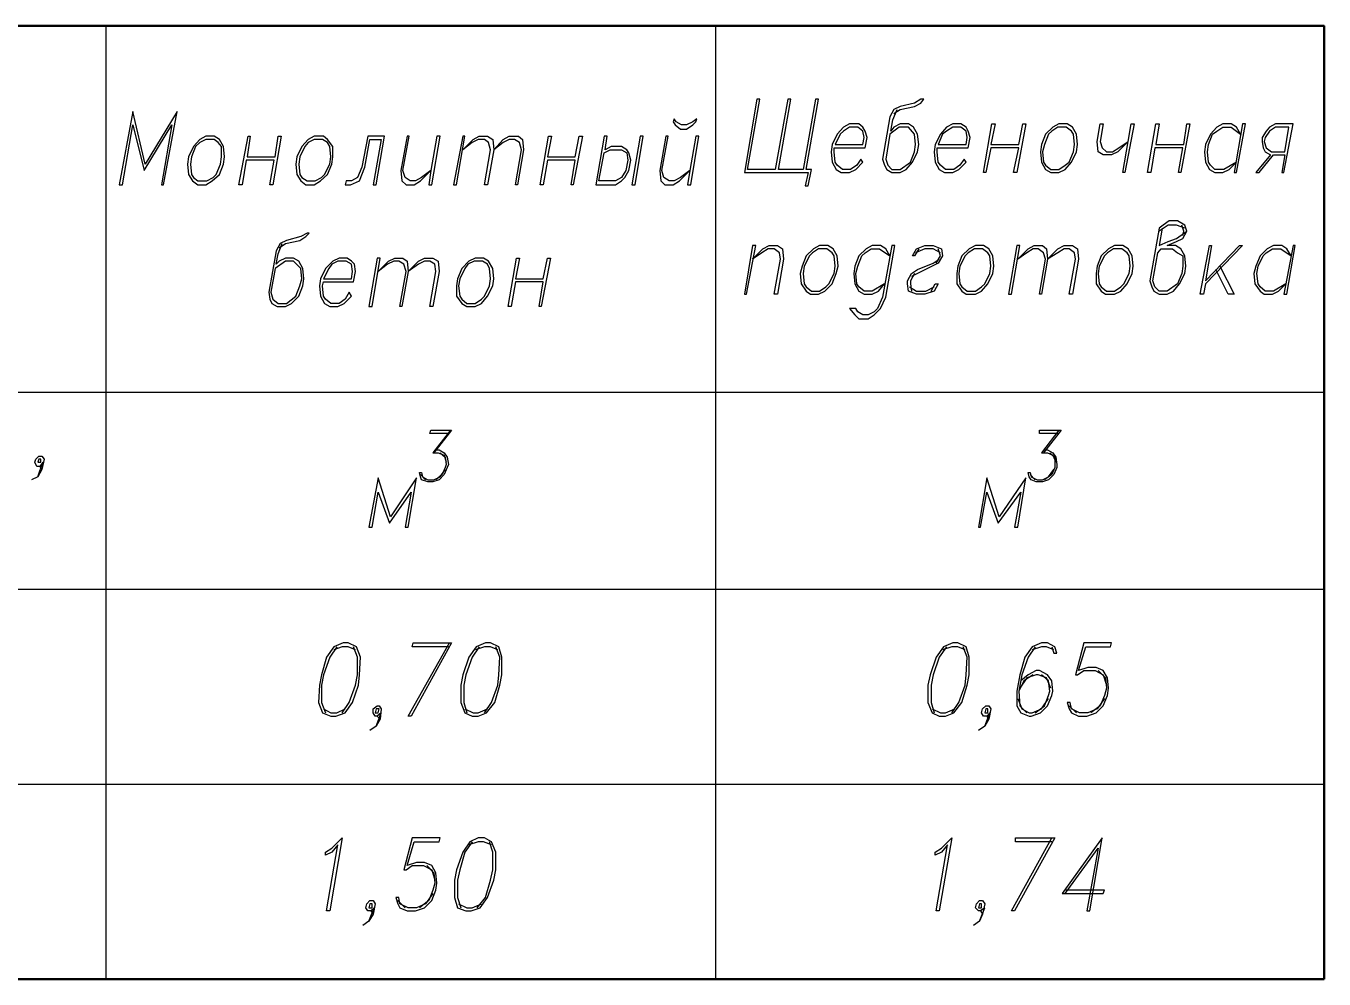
# Model space of a CAD drawing. Header units: millimetres. Extents: x 4241 to 6572, y 870 to 1291.
# Drawn here: x 5885.3 to 5938.6, y 1187.5 to 1226.7 of the extents above; entities that cross this region are included whole.
import ezdxf

# ---------------------------------------------------------------- set-up
doc = ezdxf.new("R2010")
doc.units = ezdxf.units.MM
doc.layers.add('PDF _0', color=7, linetype='Continuous')

msp = doc.modelspace()

# ---------------------------------------------------------------- linework, layer by layer
at = {"layer": 'PDF _0', "lineweight": 50}
msp.add_lwpolyline([(5938.6188, 1187.5337), (5693.6273, 1187.5337), (5693.6273, 1226.651), (5938.6188, 1226.651)], close=True, dxfattribs=at)
at = {"layer": 'PDF _0', "lineweight": 30}
for points in [[(5888.6214, 1226.651), (5888.6214, 1187.5337)], [(5913.6413, 1226.651), (5913.6413, 1187.5337)], [(5718.6049, 1211.6222), (5938.6188, 1211.6222)], [(5693.6273, 1203.5362), (5938.6188, 1203.5362)], [(5693.6273, 1195.535), (5938.6188, 1195.535)]]:
    msp.add_lwpolyline(points, dxfattribs=at)
at = {"layer": 'PDF _0', "lineweight": 25}
for points in [[(5914.9537, 1220.7665), (5915.4617, 1223.6453), (5915.3347, 1223.6453), (5914.8267, 1220.6395), (5917.4514, 1220.6395), (5917.3244, 1220.0891), (5917.4514, 1220.0891), (5917.5784, 1220.7665), (5917.3668, 1220.7665), (5917.8748, 1223.6453), (5917.7478, 1223.6453), (5917.2398, 1220.7665), (5916.2237, 1220.7665), (5916.7317, 1223.6453), (5916.6047, 1223.6453), (5916.0967, 1220.7665)], [(5890.9075, 1220.1315), (5890.9922, 1220.1315), (5891.5425, 1223.1372), (5890.2302, 1220.9782), (5889.7221, 1223.1372), (5889.1718, 1220.1315), (5889.2988, 1220.1315), (5889.7221, 1222.5869), (5890.1878, 1220.7242), (5891.3309, 1222.5869)], [(5912.8793, 1222.8409), (5912.7099, 1222.7139), (5912.4559, 1222.5869), (5912.2443, 1222.5869), (5912.0326, 1222.7139), (5911.9479, 1222.8409), (5911.9056, 1222.7139), (5911.9902, 1222.5869), (5912.2019, 1222.4176), (5912.4559, 1222.4176), (5912.7099, 1222.5869), (5912.8369, 1222.7139)], [(5918.5098, 1221.6555), (5919.7798, 1221.6555), (5919.8645, 1222.0789), (5919.7798, 1222.3329), (5919.6952, 1222.5022), (5919.5258, 1222.6292), (5919.1448, 1222.6292), (5918.8908, 1222.5022), (5918.6368, 1222.2059), (5918.4251, 1221.7825), (5918.3828, 1221.4862), (5918.4251, 1221.0628), (5918.5945, 1220.7665), (5918.8061, 1220.6395), (5919.1448, 1220.6395), (5919.3988, 1220.7665), (5919.6952, 1221.0628), (5919.6105, 1221.1898), (5919.4412, 1220.9358), (5919.1872, 1220.7665), (5918.8485, 1220.7665), (5918.6368, 1220.9358), (5918.5521, 1221.0628), (5918.5098, 1221.4862)], [(5919.6952, 1221.7825), (5919.7375, 1222.0789), (5919.6952, 1222.3329), (5919.4835, 1222.5022), (5919.1448, 1222.5022), (5918.8908, 1222.3329), (5918.7638, 1222.2059), (5918.5521, 1221.7825)], [(5920.7959, 1222.2059), (5920.6265, 1221.1898), (5920.7112, 1220.9358), (5920.8806, 1220.7665), (5921.2192, 1220.7665), (5921.6426, 1221.0628), (5921.8119, 1221.4862), (5921.8543, 1221.7825), (5921.8119, 1222.2059), (5921.5579, 1222.5022), (5921.1769, 1222.5022)], [(5922.7433, 1221.6555), (5924.0133, 1221.6555), (5924.098, 1222.0789), (5924.0133, 1222.3329), (5923.9287, 1222.5022), (5923.717, 1222.6292), (5923.3783, 1222.6292), (5923.1243, 1222.5022), (5922.8703, 1222.2059), (5922.6586, 1221.7825), (5922.6163, 1221.4862), (5922.6586, 1221.0628), (5922.828, 1220.7665), (5923.0396, 1220.6395), (5923.3783, 1220.6395), (5923.6323, 1220.7665), (5923.9287, 1221.0628), (5923.844, 1221.1898), (5923.6746, 1220.9358), (5923.4206, 1220.7665), (5923.082, 1220.7665), (5922.8703, 1220.9358), (5922.7856, 1221.0628), (5922.7433, 1221.4862)], [(5923.9287, 1221.7825), (5923.971, 1222.0789), (5923.9287, 1222.3329), (5923.717, 1222.5022), (5923.3783, 1222.5022), (5923.1243, 1222.3329), (5922.955, 1222.2059), (5922.7856, 1221.7825)], [(5924.733, 1220.6395), (5924.6483, 1220.6395), (5924.987, 1222.6292), (5925.114, 1222.6292), (5924.9447, 1221.7825), (5926.0877, 1221.7825), (5926.2571, 1222.6292), (5926.3841, 1222.6292), (5926.0031, 1220.6395), (5925.8761, 1220.6395), (5926.0877, 1221.6555), (5924.9447, 1221.6555)], [(5927.7388, 1222.6292), (5927.4848, 1222.5022), (5927.1884, 1222.2059), (5927.0191, 1221.7825), (5926.9768, 1221.4862), (5927.0191, 1221.0628), (5927.1884, 1220.7665), (5927.4001, 1220.6395), (5927.7388, 1220.6395), (5927.9928, 1220.7665), (5928.2468, 1221.0628), (5928.4585, 1221.4862), (5928.5008, 1221.7825), (5928.4585, 1222.2059), (5928.2891, 1222.5022), (5928.0775, 1222.6292)], [(5927.6965, 1222.5022), (5927.4424, 1222.3329), (5927.3154, 1222.2059), (5927.1461, 1221.7825), (5927.0614, 1221.4862), (5927.1038, 1221.0628), (5927.1884, 1220.9358), (5927.4001, 1220.7665), (5927.7388, 1220.7665), (5927.9928, 1220.9358), (5928.1621, 1221.0628), (5928.3315, 1221.4862), (5928.3738, 1221.7825), (5928.3315, 1222.2059), (5928.2468, 1222.3329), (5928.0351, 1222.5022)], [(5930.5752, 1221.9095), (5930.1519, 1221.4862), (5929.8979, 1221.3592), (5929.5592, 1221.3592), (5929.3475, 1221.4862), (5929.3052, 1221.9095), (5929.4322, 1222.6292), (5929.5592, 1222.6292), (5929.4322, 1221.9095), (5929.5168, 1221.6555), (5929.6862, 1221.4862), (5929.9402, 1221.4862), (5930.1942, 1221.6555), (5930.5752, 1221.9095), (5930.7022, 1222.6292), (5930.8292, 1222.6292), (5930.4482, 1220.6395), (5930.3635, 1220.6395)], [(5931.5066, 1220.6395), (5931.3796, 1220.6395), (5931.7183, 1222.6292), (5931.8453, 1222.6292), (5931.7183, 1221.7825), (5932.8613, 1221.7825), (5932.9883, 1222.6292), (5933.1153, 1222.6292), (5932.7343, 1220.6395), (5932.6496, 1220.6395), (5932.819, 1221.6555), (5931.6759, 1221.6555)], [(5935.0204, 1221.0628), (5934.5124, 1220.7665), (5934.1313, 1220.7665), (5933.962, 1220.9358), (5933.8773, 1221.0628), (5933.835, 1221.4862), (5933.8773, 1221.7825), (5934.0467, 1222.2059), (5934.216, 1222.3329), (5934.47, 1222.5022), (5934.8087, 1222.5022), (5935.1897, 1222.2059), (5935.0204, 1222.5022), (5934.8087, 1222.6292), (5934.47, 1222.6292), (5934.216, 1222.5022), (5933.962, 1222.2059), (5933.7503, 1221.7825), (5933.708, 1221.4862), (5933.7503, 1221.0628), (5933.9197, 1220.7665), (5934.1313, 1220.6395), (5934.47, 1220.6395), (5934.724, 1220.7665)], [(5935.0204, 1220.6395), (5935.4014, 1222.6292), (5935.2744, 1222.6292), (5934.9357, 1220.6395)], [(5936.5444, 1221.3592), (5937.0101, 1221.3592), (5936.8831, 1220.6395), (5936.9678, 1220.6395), (5937.3488, 1222.6292), (5936.6291, 1222.6292), (5936.3751, 1222.5022), (5936.2481, 1222.3329), (5936.0787, 1222.0789), (5936.0787, 1221.9095), (5936.1211, 1221.6555), (5936.2057, 1221.4862), (5936.4174, 1221.3592), (5935.8247, 1220.6395), (5935.9517, 1220.6395)], [(5937.0101, 1221.4862), (5937.1794, 1222.5022), (5936.6291, 1222.5022), (5936.3751, 1222.3329), (5936.2057, 1222.0789), (5936.1634, 1221.9095), (5936.2481, 1221.6555), (5936.4598, 1221.4862)], [(5892.7279, 1222.1212), (5892.4739, 1221.9942), (5892.2199, 1221.6979), (5892.0082, 1221.2745), (5891.9659, 1220.9782), (5892.0082, 1220.5548), (5892.1776, 1220.3008), (5892.3892, 1220.1315), (5892.7279, 1220.1315), (5892.9819, 1220.3008), (5893.2783, 1220.5548), (5893.4476, 1220.9782), (5893.4899, 1221.2745), (5893.4476, 1221.6979), (5893.2783, 1221.9942), (5893.0666, 1222.1212)], [(5892.7279, 1221.9942), (5892.4739, 1221.8672), (5892.3046, 1221.6979), (5892.1352, 1221.2745), (5892.0929, 1220.9782), (5892.1352, 1220.5548), (5892.2199, 1220.4278), (5892.3892, 1220.3008), (5892.7702, 1220.3008), (5893.0243, 1220.4278), (5893.1513, 1220.5548), (5893.3206, 1220.9782), (5893.3629, 1221.2745), (5893.3629, 1221.6979), (5893.2359, 1221.8672), (5893.0666, 1221.9942)], [(5894.2096, 1220.1315), (5894.0826, 1220.1315), (5894.4636, 1222.1212), (5894.5483, 1222.1212), (5894.4213, 1221.2745), (5895.5643, 1221.2745), (5895.6913, 1222.1212), (5895.8183, 1222.1212), (5895.4797, 1220.1315), (5895.3527, 1220.1315), (5895.522, 1221.1475), (5894.379, 1221.1475)], [(5897.1731, 1222.1212), (5896.9191, 1221.9942), (5896.665, 1221.6979), (5896.4534, 1221.2745), (5896.411, 1220.9782), (5896.4534, 1220.5548), (5896.6227, 1220.3008), (5896.8344, 1220.1315), (5897.1731, 1220.1315), (5897.4271, 1220.3008), (5897.7234, 1220.5548), (5897.8928, 1220.9782), (5897.9351, 1221.2745), (5897.9351, 1221.6979), (5897.7234, 1221.9942), (5897.5541, 1222.1212)], [(5897.1731, 1221.9942), (5896.9191, 1221.8672), (5896.792, 1221.6979), (5896.5804, 1221.2745), (5896.538, 1220.9782), (5896.5804, 1220.5548), (5896.665, 1220.4278), (5896.8767, 1220.3008), (5897.2154, 1220.3008), (5897.4694, 1220.4278), (5897.5964, 1220.5548), (5897.8081, 1220.9782), (5897.8504, 1221.2745), (5897.8081, 1221.6979), (5897.7234, 1221.8672), (5897.5117, 1221.9942)], [(5899.5861, 1220.1315), (5899.7132, 1220.1315), (5900.0518, 1222.1212), (5899.3745, 1222.1212), (5899.1205, 1220.8512), (5898.9511, 1220.4278), (5898.6971, 1220.3008), (5898.4854, 1220.3008), (5898.4431, 1220.1315), (5898.6548, 1220.1315), (5899.0358, 1220.3008), (5899.2475, 1220.8512), (5899.4591, 1221.9942), (5899.9248, 1221.9942)], [(5901.9569, 1220.7242), (5901.5759, 1220.4278), (5901.3219, 1220.3008), (5901.1102, 1220.3008), (5900.8985, 1220.4278), (5900.8139, 1220.7242), (5901.0679, 1222.1212), (5900.9832, 1222.1212), (5900.7292, 1220.7242), (5900.7715, 1220.3008), (5900.9409, 1220.1315), (5901.2795, 1220.1315), (5901.5335, 1220.3008), (5901.9569, 1220.7242), (5901.8722, 1220.1315), (5901.9992, 1220.1315), (5902.3379, 1222.1212), (5902.2109, 1222.1212)], [(5903.0153, 1220.1315), (5903.3539, 1222.1212), (5903.2693, 1222.1212), (5902.8883, 1220.1315)], [(5904.2853, 1220.1315), (5904.1583, 1220.1315), (5904.4123, 1221.5709), (5904.3276, 1221.8672), (5904.1583, 1221.9942), (5903.9043, 1221.9942), (5903.6503, 1221.8672), (5903.2693, 1221.5709), (5903.6926, 1221.9942), (5903.9466, 1222.1212), (5904.2853, 1222.1212), (5904.497, 1221.9942), (5904.5393, 1221.5709)], [(5905.513, 1220.1315), (5905.4283, 1220.1315), (5905.6824, 1221.5709), (5905.5977, 1221.8672), (5905.386, 1221.9942), (5905.1743, 1221.9942), (5904.9203, 1221.8672), (5904.5393, 1221.5709), (5904.9203, 1221.9942), (5905.1743, 1222.1212), (5905.5554, 1222.1212), (5905.7247, 1221.9942), (5905.767, 1221.5709)], [(5906.5714, 1220.1315), (5906.4444, 1220.1315), (5906.7831, 1222.1212), (5906.9101, 1222.1212), (5906.7407, 1221.2745), (5907.8838, 1221.2745), (5908.0531, 1222.1212), (5908.1801, 1222.1212), (5907.7991, 1220.1315), (5907.7144, 1220.1315), (5907.8838, 1221.1475), (5906.7407, 1221.1475)], [(5909.0691, 1222.1212), (5908.7305, 1220.1315), (5909.5348, 1220.1315), (5909.7888, 1220.3008), (5909.9158, 1220.4278), (5910.0852, 1220.7242), (5910.1698, 1221.1475), (5910.0852, 1221.4439), (5910.0005, 1221.5709), (5909.7888, 1221.6979), (5909.3655, 1221.6979), (5909.1115, 1221.5709), (5909.1961, 1222.1212)], [(5910.6779, 1222.1212), (5910.5509, 1222.1212), (5910.2122, 1220.1315), (5910.3392, 1220.1315)], [(5912.5829, 1220.7242), (5912.2019, 1220.4278), (5911.9479, 1220.3008), (5911.7362, 1220.3008), (5911.5246, 1220.4278), (5911.4399, 1220.7242), (5911.6939, 1222.1212), (5911.6092, 1222.1212), (5911.3552, 1220.7242), (5911.3976, 1220.3008), (5911.5669, 1220.1315), (5911.9056, 1220.1315), (5912.1596, 1220.3008), (5912.5829, 1220.7242), (5912.4983, 1220.1315), (5912.6253, 1220.1315), (5912.9639, 1222.1212), (5912.8369, 1222.1212)], [(5909.0691, 1221.4439), (5909.3232, 1221.5709), (5909.7888, 1221.5709), (5910.0005, 1221.4439), (5910.0428, 1221.1475), (5909.9582, 1220.7242), (5909.7888, 1220.4278), (5909.5348, 1220.3008), (5908.8575, 1220.3008)], [(5932.1839, 1217.6337), (5932.565, 1217.8031), (5932.819, 1217.9301), (5932.9883, 1218.2264), (5932.9036, 1218.4804), (5932.6073, 1218.6498), (5932.2686, 1218.6498), (5932.0146, 1218.4804), (5931.8453, 1218.3534), (5931.4643, 1216.1943), (5931.5489, 1215.9403), (5931.6336, 1215.771), (5931.8453, 1215.644), (5932.1839, 1215.644), (5932.438, 1215.771), (5932.692, 1216.0673), (5932.9036, 1216.4907), (5932.946, 1216.787), (5932.9036, 1217.2104), (5932.7343, 1217.5067), (5932.5226, 1217.6337)], [(5914.9113, 1215.644), (5915.2924, 1217.6337), (5915.1654, 1217.6337), (5914.8267, 1215.644)], [(5916.1814, 1215.644), (5916.0544, 1215.644), (5916.3084, 1217.0834), (5916.2661, 1217.3374), (5916.0544, 1217.5067), (5915.8004, 1217.5067), (5915.5464, 1217.3374), (5915.1654, 1217.0834), (5915.5887, 1217.5067), (5915.8427, 1217.6337), (5916.1814, 1217.6337), (5916.3931, 1217.5067), (5916.4354, 1217.0834)], [(5917.9171, 1217.6337), (5917.6631, 1217.5067), (5917.3668, 1217.2104), (5917.1974, 1216.787), (5917.1128, 1216.4907), (5917.1551, 1216.0673), (5917.3668, 1215.771), (5917.5361, 1215.644), (5917.8748, 1215.644), (5918.1288, 1215.771), (5918.4251, 1216.0673), (5918.5945, 1216.4907), (5918.6791, 1216.787), (5918.6368, 1217.2104), (5918.4675, 1217.5067), (5918.2558, 1217.6337)], [(5917.8748, 1217.5067), (5917.6208, 1217.3374), (5917.4938, 1217.2104), (5917.2821, 1216.787), (5917.2398, 1216.4907), (5917.2821, 1216.0673), (5917.3668, 1215.9403), (5917.5784, 1215.771), (5917.9171, 1215.771), (5918.1711, 1215.9403), (5918.2981, 1216.0673), (5918.5098, 1216.4907), (5918.5521, 1216.787), (5918.5098, 1217.2104), (5918.4251, 1217.3374), (5918.2135, 1217.5067)], [(5919.1448, 1215.0513), (5919.3565, 1214.7973), (5919.5258, 1214.6279), (5919.9069, 1214.6279), (5920.1609, 1214.7973), (5920.4149, 1215.0513), (5920.6265, 1215.517), (5921.0076, 1217.6337), (5920.8806, 1217.6337), (5920.4995, 1215.517), (5920.2879, 1215.0513), (5920.1609, 1214.9243), (5919.9069, 1214.7973), (5919.6952, 1214.7973), (5919.4835, 1214.9243), (5919.3988, 1215.0513)], [(5920.5842, 1216.0673), (5920.0762, 1215.771), (5919.7375, 1215.771), (5919.5258, 1215.9403), (5919.4412, 1216.0673), (5919.3988, 1216.4907), (5919.4835, 1216.787), (5919.6528, 1217.2104), (5919.7798, 1217.3374), (5920.0339, 1217.5067), (5920.3725, 1217.5067), (5920.7959, 1217.2104), (5920.6265, 1217.5067), (5920.4149, 1217.6337), (5920.0762, 1217.6337), (5919.8222, 1217.5067), (5919.5258, 1217.2104), (5919.3565, 1216.787), (5919.3142, 1216.4907), (5919.3565, 1216.0673), (5919.5258, 1215.771), (5919.7375, 1215.644), (5920.0762, 1215.644), (5920.3302, 1215.771)], [(5924.3097, 1217.6337), (5924.0557, 1217.5067), (5923.7593, 1217.2104), (5923.59, 1216.787), (5923.5476, 1216.4907), (5923.5476, 1216.0673), (5923.7593, 1215.771), (5923.9287, 1215.644), (5924.3097, 1215.644), (5924.5637, 1215.771), (5924.8177, 1216.0673), (5925.0294, 1216.4907), (5925.0717, 1216.787), (5925.0294, 1217.2104), (5924.86, 1217.5067), (5924.6483, 1217.6337)], [(5924.2673, 1217.5067), (5924.0133, 1217.3374), (5923.8863, 1217.2104), (5923.6746, 1216.787), (5923.6323, 1216.4907), (5923.6746, 1216.0673), (5923.7593, 1215.9403), (5923.971, 1215.771), (5924.3097, 1215.771), (5924.5637, 1215.9403), (5924.6907, 1216.0673), (5924.9024, 1216.4907), (5924.9447, 1216.787), (5924.9024, 1217.2104), (5924.8177, 1217.3374), (5924.606, 1217.5067)], [(5925.7914, 1215.644), (5926.1301, 1217.6337), (5926.0031, 1217.6337), (5925.6644, 1215.644)], [(5927.0191, 1215.644), (5926.9344, 1215.644), (5927.1884, 1217.0834), (5927.1038, 1217.3374), (5926.8921, 1217.5067), (5926.6804, 1217.5067), (5926.4264, 1217.3374), (5926.0454, 1217.0834), (5926.4687, 1217.5067), (5926.7228, 1217.6337), (5927.0614, 1217.6337), (5927.2308, 1217.5067), (5927.2731, 1217.0834)], [(5928.2891, 1215.644), (5928.1621, 1215.644), (5928.4161, 1217.0834), (5928.3738, 1217.3374), (5928.1621, 1217.5067), (5927.9505, 1217.5067), (5927.6965, 1217.3374), (5927.2731, 1217.0834), (5927.6965, 1217.5067), (5927.9505, 1217.6337), (5928.2891, 1217.6337), (5928.5008, 1217.5067), (5928.5431, 1217.0834)], [(5930.0249, 1217.6337), (5929.7709, 1217.5067), (5929.4745, 1217.2104), (5929.3052, 1216.787), (5929.2628, 1216.4907), (5929.2628, 1216.0673), (5929.4745, 1215.771), (5929.6439, 1215.644), (5930.0249, 1215.644), (5930.2789, 1215.771), (5930.5329, 1216.0673), (5930.7446, 1216.4907), (5930.7869, 1216.787), (5930.7446, 1217.2104), (5930.5752, 1217.5067), (5930.3635, 1217.6337)], [(5929.9825, 1217.5067), (5929.7285, 1217.3374), (5929.6015, 1217.2104), (5929.3898, 1216.787), (5929.3475, 1216.4907), (5929.3898, 1216.0673), (5929.4745, 1215.9403), (5929.6862, 1215.771), (5930.0249, 1215.771), (5930.2789, 1215.9403), (5930.4059, 1216.0673), (5930.6176, 1216.4907), (5930.6599, 1216.787), (5930.6176, 1217.2104), (5930.5329, 1217.3374), (5930.3212, 1217.5067)], [(5931.8029, 1217.3374), (5931.9299, 1217.5067), (5932.3956, 1217.5067), (5932.6073, 1217.3374), (5932.819, 1217.2104), (5932.819, 1216.787), (5932.7766, 1216.4907), (5932.6073, 1216.0673), (5932.1839, 1215.771), (5931.8453, 1215.771), (5931.6759, 1215.9403), (5931.5913, 1216.1943)], [(5933.7503, 1216.1943), (5935.1474, 1217.6337), (5935.2744, 1217.6337), (5933.7503, 1216.0673), (5933.6657, 1215.644), (5933.5387, 1215.644), (5933.9197, 1217.6337), (5934.0043, 1217.6337)], [(5937.0524, 1216.0673), (5936.5444, 1215.771), (5936.2057, 1215.771), (5935.9941, 1215.9403), (5935.9094, 1216.0673), (5935.8671, 1216.4907), (5935.9094, 1216.787), (5936.1211, 1217.2104), (5936.2481, 1217.3374), (5936.5021, 1217.5067), (5936.8408, 1217.5067), (5937.2641, 1217.2104), (5937.0948, 1217.5067), (5936.8831, 1217.6337), (5936.5444, 1217.6337), (5936.2904, 1217.5067), (5935.9941, 1217.2104), (5935.8247, 1216.787), (5935.7401, 1216.4907), (5935.7824, 1216.0673), (5935.9941, 1215.771), (5936.1634, 1215.644), (5936.5021, 1215.644), (5936.7561, 1215.771)], [(5937.0948, 1215.644), (5937.4335, 1217.6337), (5937.3488, 1217.6337), (5936.9678, 1215.644)], [(5895.5643, 1216.7024), (5895.395, 1215.7287), (5895.4797, 1215.4323), (5895.6913, 1215.263), (5896.03, 1215.263), (5896.411, 1215.5593), (5896.5804, 1215.9827), (5896.665, 1216.279), (5896.6227, 1216.7024), (5896.3264, 1216.9987), (5895.9877, 1216.9987)], [(5897.5541, 1216.152), (5898.7818, 1216.152), (5898.8665, 1216.5753), (5898.8241, 1216.8717), (5898.6971, 1216.9987), (5898.5278, 1217.1257), (5898.1891, 1217.1257), (5897.9351, 1216.9987), (5897.6387, 1216.7024), (5897.4271, 1216.279), (5897.3847, 1215.9827), (5897.4271, 1215.5593), (5897.5964, 1215.263), (5897.8081, 1215.136), (5898.1468, 1215.136), (5898.4008, 1215.263), (5898.6971, 1215.5593), (5898.6124, 1215.7287), (5898.4431, 1215.4323), (5898.1891, 1215.263), (5897.8504, 1215.263), (5897.6387, 1215.4323), (5897.5541, 1215.5593), (5897.5117, 1215.9827)], [(5898.6971, 1216.279), (5898.7395, 1216.5753), (5898.6971, 1216.8717), (5898.4854, 1216.9987), (5898.1468, 1216.9987), (5897.8928, 1216.8717), (5897.7657, 1216.7024), (5897.5541, 1216.279)], [(5899.5438, 1215.136), (5899.8825, 1217.1257), (5899.7555, 1217.1257), (5899.4168, 1215.136)], [(5900.7715, 1215.136), (5900.6869, 1215.136), (5900.9409, 1216.5753), (5900.8562, 1216.8717), (5900.6445, 1216.9987), (5900.4328, 1216.9987), (5900.1788, 1216.8717), (5899.7978, 1216.5753), (5900.2212, 1216.9987), (5900.4752, 1217.1257), (5900.8139, 1217.1257), (5900.9832, 1216.9987), (5901.0255, 1216.5753)], [(5902.0416, 1215.136), (5901.9146, 1215.136), (5902.1686, 1216.5753), (5902.1262, 1216.8717), (5901.9146, 1216.9987), (5901.7029, 1216.9987), (5901.4489, 1216.8717), (5901.0255, 1216.5753), (5901.4489, 1216.9987), (5901.7029, 1217.1257), (5902.0416, 1217.1257), (5902.2532, 1216.9987), (5902.2956, 1216.5753)], [(5903.7773, 1217.1257), (5903.5233, 1216.9987), (5903.2269, 1216.7024), (5903.0576, 1216.279), (5903.0153, 1215.9827), (5903.0153, 1215.5593), (5903.2269, 1215.263), (5903.4386, 1215.136), (5903.7773, 1215.136), (5904.0313, 1215.263), (5904.2853, 1215.5593), (5904.497, 1215.9827), (5904.5393, 1216.279), (5904.497, 1216.7024), (5904.3276, 1216.9987), (5904.116, 1217.1257)], [(5903.735, 1216.9987), (5903.4809, 1216.8717), (5903.3539, 1216.7024), (5903.1423, 1216.279), (5903.0999, 1215.9827), (5903.1423, 1215.5593), (5903.2269, 1215.4323), (5903.4386, 1215.263), (5903.7773, 1215.263), (5904.0313, 1215.4323), (5904.1583, 1215.5593), (5904.37, 1215.9827), (5904.4123, 1216.279), (5904.37, 1216.7024), (5904.2853, 1216.8717), (5904.0736, 1216.9987)], [(5905.259, 1215.136), (5905.132, 1215.136), (5905.4707, 1217.1257), (5905.5977, 1217.1257), (5905.4283, 1216.279), (5906.5714, 1216.279), (5906.7407, 1217.1257), (5906.8677, 1217.1257), (5906.4867, 1215.136), (5906.402, 1215.136), (5906.5714, 1216.152), (5905.4283, 1216.152)], [(5885.8697, 1208.8704), (5885.8273, 1208.7434), (5885.9543, 1208.7434), (5885.9543, 1208.8704)], [(5899.4168, 1206.0763), (5899.5438, 1206.0763), (5899.7978, 1207.5157), (5900.2635, 1206.2457), (5901.1525, 1207.5157), (5900.8985, 1206.0763), (5901.0255, 1206.0763), (5901.3642, 1208.1084), (5900.3058, 1206.4997), (5899.7978, 1208.1084)], [(5924.4367, 1206.0763), (5924.5213, 1206.0763), (5924.7754, 1207.5157), (5925.241, 1206.2457), (5926.1724, 1207.5157), (5925.9184, 1206.0763), (5926.0454, 1206.0763), (5926.3841, 1208.1084), (5925.2834, 1206.4997), (5924.7754, 1208.1084)], [(5898.3584, 1201.3348), (5897.9774, 1201.1655), (5897.6811, 1200.7421), (5897.4694, 1200.0224), (5897.3847, 1199.5991), (5897.3424, 1198.8794), (5897.5117, 1198.4561), (5897.8504, 1198.3291), (5898.0621, 1198.3291), (5898.4431, 1198.4561), (5898.7395, 1198.8794), (5898.9935, 1199.5991), (5899.0358, 1200.0224), (5899.0781, 1200.7421), (5898.9088, 1201.1655), (5898.5701, 1201.3348)], [(5904.2006, 1201.3348), (5903.8196, 1201.1655), (5903.5233, 1200.7421), (5903.2693, 1200.0224), (5903.1846, 1199.5991), (5903.1846, 1198.8794), (5903.3539, 1198.4561), (5903.6503, 1198.3291), (5903.9043, 1198.3291), (5904.243, 1198.4561), (5904.5817, 1198.8794), (5904.7933, 1199.5991), (5904.878, 1200.0224), (5904.878, 1200.7421), (5904.751, 1201.1655), (5904.4123, 1201.3348)], [(5923.3783, 1201.3348), (5922.9973, 1201.1655), (5922.7009, 1200.7421), (5922.4469, 1200.0224), (5922.3623, 1199.5991), (5922.3623, 1198.8794), (5922.5316, 1198.4561), (5922.828, 1198.3291), (5923.082, 1198.3291), (5923.4206, 1198.4561), (5923.7593, 1198.8794), (5923.971, 1199.5991), (5924.0557, 1200.0224), (5924.0557, 1200.7421), (5923.9287, 1201.1655), (5923.59, 1201.3348)], [(5899.7132, 1198.6254), (5899.6708, 1198.4561), (5899.7978, 1198.4561), (5899.8402, 1198.6254)], [(5924.733, 1198.6254), (5924.6907, 1198.4561), (5924.8177, 1198.4561), (5924.8177, 1198.6254)], [(5897.8081, 1190.3278), (5897.6811, 1190.3278), (5898.1468, 1193.0372), (5897.8928, 1192.7409), (5897.6387, 1192.6139), (5897.6387, 1192.7409), (5897.8928, 1192.9102), (5898.3161, 1193.3335)], [(5903.9043, 1193.3335), (5903.5656, 1193.1642), (5903.2693, 1192.7409), (5903.0153, 1192.0212), (5902.9306, 1191.5978), (5902.9306, 1190.8781), (5903.0576, 1190.4548), (5903.3963, 1190.3278), (5903.608, 1190.3278), (5903.989, 1190.4548), (5904.2853, 1190.8781), (5904.5393, 1191.5978), (5904.624, 1192.0212), (5904.624, 1192.7409), (5904.4546, 1193.1642), (5904.1583, 1193.3335)], [(5922.828, 1190.3278), (5922.7009, 1190.3278), (5923.1666, 1193.0372), (5922.9126, 1192.7409), (5922.6586, 1192.6139), (5922.6586, 1192.7409), (5922.9126, 1192.9102), (5923.336, 1193.3335)], [(5899.4591, 1190.6241), (5899.4168, 1190.4548), (5899.5438, 1190.4548), (5899.5438, 1190.6241)], [(5924.479, 1190.6241), (5924.4367, 1190.4548), (5924.5637, 1190.4548), (5924.5637, 1190.6241)]]:
    msp.add_lwpolyline(points, close=True, dxfattribs=at)
for points in [[(5920.9652, 1223.0526), (5921.2192, 1223.2219), (5921.8119, 1223.3489), (5922.0659, 1223.4759), (5922.1929, 1223.6453), (5922.0659, 1223.6453), (5921.8119, 1223.4759), (5921.2192, 1223.3489), (5920.9652, 1223.2219), (5920.7959, 1222.9256), (5920.4995, 1221.1898), (5920.5842, 1220.9358), (5920.6689, 1220.7665), (5920.8806, 1220.6395), (5921.2192, 1220.6395), (5921.4732, 1220.7665), (5921.7272, 1221.0628), (5921.9389, 1221.4862), (5921.9813, 1221.7825), (5921.9389, 1222.2059), (5921.7696, 1222.5022), (5921.5579, 1222.6292), (5921.2192, 1222.6292), (5920.9652, 1222.5022), (5920.8382, 1222.3329), (5920.9229, 1222.7986), (5921.0922, 1223.2219)], [(5932.9036, 1218.3534), (5932.565, 1218.4804), (5932.2263, 1218.4804), (5931.8453, 1218.2264)], [(5932.819, 1218.0571), (5932.8613, 1218.2264), (5932.7766, 1218.4804)], [(5895.7337, 1217.549), (5895.9877, 1217.7184), (5896.5804, 1217.8454), (5896.8344, 1218.0147), (5896.9614, 1218.1417), (5896.8767, 1218.1417), (5896.6227, 1218.0147), (5896.03, 1217.8454), (5895.776, 1217.7184), (5895.6067, 1217.422), (5895.3103, 1215.7287), (5895.3527, 1215.4323), (5895.4373, 1215.263), (5895.649, 1215.136), (5895.9877, 1215.136), (5896.2417, 1215.263), (5896.538, 1215.5593), (5896.7074, 1215.9827), (5896.7497, 1216.279), (5896.7074, 1216.7024), (5896.538, 1216.9987), (5896.3264, 1217.1257), (5895.9877, 1217.1257), (5895.7337, 1216.9987), (5895.6067, 1216.8717), (5895.6913, 1217.295), (5895.8607, 1217.7184)], [(5931.9723, 1218.3534), (5931.8453, 1217.6337), (5932.2263, 1217.8031), (5932.565, 1217.9301), (5932.9883, 1218.2264)], [(5921.9813, 1217.5067), (5921.8119, 1217.2104), (5921.7272, 1217.2104), (5921.8966, 1217.5067), (5922.2353, 1217.6337), (5922.5739, 1217.6337), (5922.9126, 1217.5067), (5922.955, 1217.2104), (5922.7856, 1216.914), (5922.5316, 1216.787), (5921.9389, 1216.4907), (5921.6849, 1216.3637)], [(5922.8703, 1217.3374), (5922.5739, 1217.5067), (5922.2353, 1217.5067), (5921.8543, 1217.3374)], [(5922.7009, 1216.914), (5922.8703, 1217.2104), (5922.7856, 1217.5067)], [(5922.4893, 1215.771), (5922.6586, 1216.0673), (5922.7856, 1216.0673), (5922.6163, 1215.771), (5922.2353, 1215.644), (5921.8966, 1215.644), (5921.5579, 1215.771), (5921.5156, 1216.0673), (5921.5156, 1216.1943), (5921.6849, 1216.4907), (5921.9389, 1216.66), (5922.5739, 1216.914), (5922.828, 1217.0834)], [(5921.8119, 1216.4907), (5921.6426, 1216.1943), (5921.6426, 1216.0673), (5921.6849, 1215.771)], [(5934.343, 1216.787), (5934.9357, 1215.644), (5934.6817, 1215.644), (5934.1737, 1216.66)], [(5921.6002, 1215.9403), (5921.8966, 1215.771), (5922.2776, 1215.771), (5922.6163, 1215.9403)], [(5902.7189, 1209.9288), (5901.9146, 1209.9288), (5901.9569, 1210.0558), (5902.8036, 1210.0558), (5902.0839, 1209.1244)], [(5902.7613, 1210.0558), (5902.0416, 1209.1244), (5902.2532, 1209.1244), (5902.5072, 1209.0398), (5902.5919, 1208.7434)], [(5927.7388, 1209.9288), (5926.9344, 1209.9288), (5926.9344, 1210.0558), (5927.8235, 1210.0558), (5927.1038, 1209.1244)], [(5927.7388, 1210.0558), (5927.0191, 1209.1244), (5927.2731, 1209.1244), (5927.4848, 1209.0398), (5927.6118, 1208.7434)], [(5885.8273, 1208.1507), (5886.039, 1208.7434), (5885.912, 1208.5741), (5885.785, 1208.5741), (5885.7003, 1208.7434), (5885.7427, 1208.8704), (5885.8697, 1208.9974), (5885.9967, 1208.9974), (5886.0813, 1208.8704), (5885.9967, 1208.4471), (5885.8273, 1208.1507), (5885.5733, 1208.0237)], [(5902.1262, 1209.2514), (5902.2956, 1209.2514), (5902.5072, 1209.1244), (5902.6343, 1208.9551), (5902.6766, 1208.6587), (5902.6343, 1208.5317), (5902.5072, 1208.2354), (5902.2956, 1208.0237), (5902.0416, 1207.9391), (5901.8299, 1207.9391), (5901.5759, 1208.0237), (5901.5335, 1208.1507), (5901.4912, 1208.3201), (5901.5759, 1208.3201), (5901.6182, 1208.1507), (5901.8299, 1208.0237), (5902.0839, 1208.0237), (5902.3379, 1208.1507), (5902.5496, 1208.4471)], [(5902.3379, 1209.1244), (5902.5496, 1208.9551), (5902.5919, 1208.6587), (5902.5496, 1208.5317), (5902.4226, 1208.2354), (5902.1686, 1208.0237)], [(5927.1038, 1209.2514), (5927.2731, 1209.2514), (5927.4848, 1209.1244), (5927.6118, 1208.9551), (5927.6541, 1208.6587), (5927.6541, 1208.5317), (5927.5271, 1208.2354), (5927.3154, 1208.0237), (5927.0614, 1207.9391), (5926.8074, 1207.9391), (5926.5957, 1208.0237), (5926.5111, 1208.1507), (5926.4687, 1208.3201), (5926.5534, 1208.3201), (5926.5957, 1208.1507), (5926.8498, 1208.0237), (5927.0614, 1208.0237), (5927.3154, 1208.1507), (5927.5271, 1208.4471)], [(5927.3578, 1209.1244), (5927.5694, 1208.9551), (5927.5694, 1208.6587), (5927.5694, 1208.5317), (5927.4424, 1208.2354), (5927.1461, 1208.0237)], [(5885.912, 1208.5741), (5885.9967, 1208.4471)], [(5901.7452, 1208.0237), (5901.5335, 1208.2354)], [(5926.7651, 1208.0237), (5926.5534, 1208.2354)], [(5898.1044, 1201.1655), (5897.8081, 1200.7421), (5897.5541, 1200.0224), (5897.4694, 1199.5991), (5897.4694, 1198.8794), (5897.6387, 1198.4561)], [(5898.8665, 1201.0385), (5898.5701, 1201.1655), (5898.3161, 1201.1655), (5897.9774, 1201.0385)], [(5898.3161, 1198.4561), (5898.6124, 1198.8794), (5898.8665, 1199.5991), (5898.9511, 1200.0224), (5898.9511, 1200.7421), (5898.7818, 1201.1655)], [(5902.6766, 1201.1655), (5901.1949, 1201.1655), (5901.2372, 1201.3348), (5902.8036, 1201.3348), (5901.1525, 1198.3291), (5901.0255, 1198.3291), (5902.7189, 1201.3348)], [(5903.9466, 1201.1655), (5903.6503, 1200.7421), (5903.3963, 1200.0224), (5903.3116, 1199.5991), (5903.3116, 1198.8794), (5903.4386, 1198.4561)], [(5904.7087, 1201.0385), (5904.4123, 1201.1655), (5904.1583, 1201.1655), (5903.7773, 1201.0385)], [(5904.1583, 1198.4561), (5904.4546, 1198.8794), (5904.7087, 1199.5991), (5904.751, 1200.0224), (5904.7933, 1200.7421), (5904.624, 1201.1655)], [(5923.1243, 1201.1655), (5922.828, 1200.7421), (5922.5739, 1200.0224), (5922.4893, 1199.5991), (5922.4893, 1198.8794), (5922.6163, 1198.4561)], [(5923.8863, 1201.0385), (5923.59, 1201.1655), (5923.336, 1201.1655), (5922.955, 1201.0385)], [(5923.336, 1198.4561), (5923.6323, 1198.8794), (5923.8863, 1199.5991), (5923.9287, 1200.0224), (5923.971, 1200.7421), (5923.8017, 1201.1655)], [(5927.4424, 1201.1655), (5927.5271, 1200.9115), (5927.6541, 1200.9115), (5927.5694, 1201.1655), (5927.2731, 1201.3348), (5927.0191, 1201.3348), (5926.6381, 1201.1655), (5926.3417, 1200.7421), (5926.1301, 1200.0224), (5926.0031, 1199.3451), (5926.0031, 1198.7524), (5926.1724, 1198.4561), (5926.5111, 1198.3291), (5926.5957, 1198.3291), (5926.9768, 1198.4561), (5927.2731, 1198.7524), (5927.4424, 1199.1757), (5927.4848, 1199.3451), (5927.4424, 1199.7684), (5927.2731, 1200.0224), (5926.9344, 1200.1918), (5926.8074, 1200.1918), (5926.4687, 1200.0224), (5926.1724, 1199.7684)], [(5926.7651, 1201.1655), (5926.4687, 1200.7421), (5926.2147, 1200.0224), (5926.0877, 1199.3451), (5926.1301, 1198.7524), (5926.4264, 1198.4561)], [(5927.5271, 1201.0385), (5927.2308, 1201.1655), (5927.0191, 1201.1655), (5926.6381, 1201.0385)], [(5929.6015, 1199.0487), (5929.3052, 1198.6254), (5928.9242, 1198.4561), (5928.5855, 1198.4561), (5928.2468, 1198.6254), (5928.2045, 1198.8794), (5928.0775, 1198.8794), (5928.1621, 1198.6254), (5928.2468, 1198.4561), (5928.5431, 1198.3291), (5928.8818, 1198.3291), (5929.2628, 1198.4561), (5929.5592, 1198.7524), (5929.7285, 1199.1757), (5929.7709, 1199.4721), (5929.7285, 1199.8954), (5929.5592, 1200.1918), (5929.2628, 1200.3188), (5928.9242, 1200.3188), (5928.5431, 1200.1918), (5928.8395, 1201.1655), (5929.8555, 1201.1655), (5929.8979, 1201.3348), (5928.7548, 1201.3348), (5928.4161, 1200.0224), (5928.5008, 1200.0224), (5928.7548, 1200.1918), (5929.2205, 1200.1918), (5929.5592, 1200.0224), (5929.6862, 1199.5991)], [(5926.6804, 1200.0224), (5926.2994, 1199.7684), (5926.0877, 1199.3451)], [(5927.4001, 1199.4721), (5927.2308, 1199.8954), (5926.8921, 1200.0224), (5926.8074, 1200.0224), (5926.4264, 1199.8954), (5926.1301, 1199.4721)], [(5926.7651, 1198.4561), (5927.1461, 1198.7524), (5927.3154, 1199.1757), (5927.3578, 1199.3451), (5927.3154, 1199.7684), (5927.0191, 1200.0224)], [(5929.3475, 1200.1918), (5929.6439, 1199.8954), (5929.6862, 1199.4721), (5929.6015, 1199.1757), (5929.4322, 1198.7524), (5929.0512, 1198.4561)], [(5926.0454, 1199.0487), (5926.2147, 1198.6254), (5926.5111, 1198.4561), (5926.6381, 1198.4561), (5927.0191, 1198.6254), (5927.3154, 1199.0487)], [(5897.5541, 1198.6254), (5897.8504, 1198.4561), (5898.1044, 1198.4561), (5898.4431, 1198.6254)], [(5899.7132, 1197.9057), (5899.9248, 1198.4561), (5899.7555, 1198.3291), (5899.6708, 1198.3291), (5899.5861, 1198.4561), (5899.5861, 1198.6254), (5899.7555, 1198.7524), (5899.8402, 1198.7524), (5899.9248, 1198.6254), (5899.8825, 1198.202), (5899.7132, 1197.9057), (5899.4591, 1197.7364)], [(5899.7555, 1198.3291), (5899.8825, 1198.202)], [(5903.3539, 1198.6254), (5903.6926, 1198.4561), (5903.9043, 1198.4561), (5904.2853, 1198.6254)], [(5922.5316, 1198.6254), (5922.8703, 1198.4561), (5923.082, 1198.4561), (5923.463, 1198.6254)], [(5924.6907, 1197.9057), (5924.9024, 1198.4561), (5924.7754, 1198.3291), (5924.6483, 1198.3291), (5924.5637, 1198.4561), (5924.606, 1198.6254), (5924.733, 1198.7524), (5924.86, 1198.7524), (5924.9447, 1198.6254), (5924.86, 1198.202), (5924.6907, 1197.9057), (5924.4367, 1197.7364)], [(5924.7754, 1198.3291), (5924.86, 1198.202)], [(5928.4585, 1198.4561), (5928.1621, 1198.7524)], [(5902.0416, 1191.0475), (5901.7452, 1190.6241), (5901.3642, 1190.4548), (5901.0255, 1190.4548), (5900.6869, 1190.6241), (5900.6445, 1190.8781), (5900.5175, 1190.8781), (5900.6022, 1190.6241), (5900.6869, 1190.4548), (5900.9832, 1190.3278), (5901.3219, 1190.3278), (5901.7029, 1190.4548), (5901.9992, 1190.7511), (5902.1686, 1191.1745), (5902.2109, 1191.4708), (5902.1686, 1191.8942), (5901.9992, 1192.1905), (5901.7029, 1192.3175), (5901.3642, 1192.3175), (5900.9832, 1192.1905), (5901.2795, 1193.1642), (5902.2956, 1193.1642), (5902.3379, 1193.3335), (5901.1949, 1193.3335), (5900.8562, 1192.0212), (5900.9409, 1192.0212), (5901.1949, 1192.1905), (5901.6606, 1192.1905), (5901.9992, 1192.0212), (5902.1262, 1191.5978)], [(5903.6503, 1193.1642), (5903.3539, 1192.7409), (5903.1423, 1192.0212), (5903.0576, 1191.5978), (5903.0576, 1190.8781), (5903.1846, 1190.4548)], [(5904.4546, 1193.0372), (5904.116, 1193.1642), (5903.9043, 1193.1642), (5903.5233, 1193.0372)], [(5903.862, 1190.4548), (5904.2006, 1190.8781), (5904.4123, 1191.5978), (5904.497, 1192.0212), (5904.497, 1192.7409), (5904.37, 1193.1642)], [(5927.4424, 1193.1642), (5925.9607, 1193.1642), (5925.9607, 1193.3335), (5927.5694, 1193.3335), (5925.9184, 1190.3278), (5925.7914, 1190.3278), (5927.4424, 1193.3335)], [(5927.9928, 1191.0475), (5929.3475, 1192.9102), (5928.8818, 1190.3278), (5929.0088, 1190.3278), (5929.5168, 1193.3335), (5927.8658, 1191.0475), (5929.5592, 1191.0475), (5929.6015, 1191.1745), (5927.9928, 1191.1745)], [(5901.7876, 1192.1905), (5902.0839, 1191.8942), (5902.1262, 1191.4708), (5902.0416, 1191.1745), (5901.8722, 1190.7511), (5901.4912, 1190.4548)], [(5899.4168, 1189.9044), (5899.6285, 1190.4548), (5899.5015, 1190.3278), (5899.3745, 1190.3278), (5899.2898, 1190.4548), (5899.3321, 1190.6241), (5899.4591, 1190.7511), (5899.5861, 1190.7511), (5899.6708, 1190.6241), (5899.5861, 1190.2008), (5899.4168, 1189.9044), (5899.1628, 1189.7351)], [(5899.5015, 1190.3278), (5899.5861, 1190.2008)], [(5900.8985, 1190.4548), (5900.6022, 1190.7511)], [(5903.0999, 1190.6241), (5903.4386, 1190.4548), (5903.6503, 1190.4548), (5904.0313, 1190.6241)], [(5924.479, 1189.9044), (5924.6907, 1190.4548), (5924.5213, 1190.3278), (5924.4367, 1190.3278), (5924.3097, 1190.4548), (5924.352, 1190.6241), (5924.479, 1190.7511), (5924.606, 1190.7511), (5924.6907, 1190.6241), (5924.606, 1190.2008), (5924.479, 1189.9044), (5924.225, 1189.7351)], [(5924.5213, 1190.3278), (5924.606, 1190.2008)]]:
    msp.add_lwpolyline(points, dxfattribs=at)

doc.saveas('drawing.dxf')
